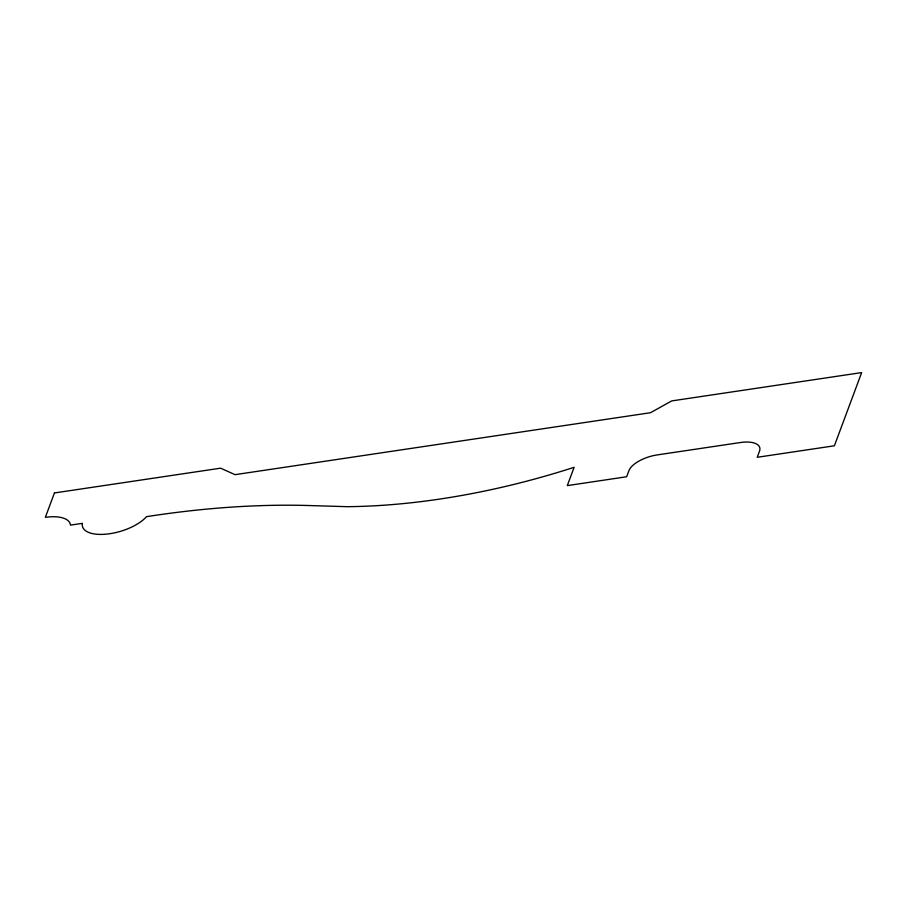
<?xml version="1.0" encoding="UTF-8"?>
<svg xmlns="http://www.w3.org/2000/svg" width="907" height="907" viewBox="0 0 907 907"><rect width="100%" height="100%" fill="white"/><g stroke="black" fill="none" stroke-linecap="round" stroke-linejoin="round"><path stroke-width="1.36" d="M54.443 492.955L45.35 517.341A32.516 14.206 -16.7 0 1 70.485 525.119L82.356 523.35A35.248 15.396 -16.7 0 0 106.89 534.087A35.248 15.396 -16.7 0 0 146.503 516.661A521.616 227.838 -16.7 0 1 312.076 505.63L347.336 506.684A379.874 165.936 -16.7 0 0 574.108 467.309L567.294 485.608L626.646 476.753L628.925 470.654A25.022 10.929 -16.7 0 1 657.212 454.917L740.305 442.537A25.022 10.929 -16.7 0 1 759.499 451.187L757.232 457.287L834.383 445.791L861.65 372.596L671.713 400.917L650.5 412.719L235.026 474.667L220.628 468.171L54.443 492.955"/></g></svg>
